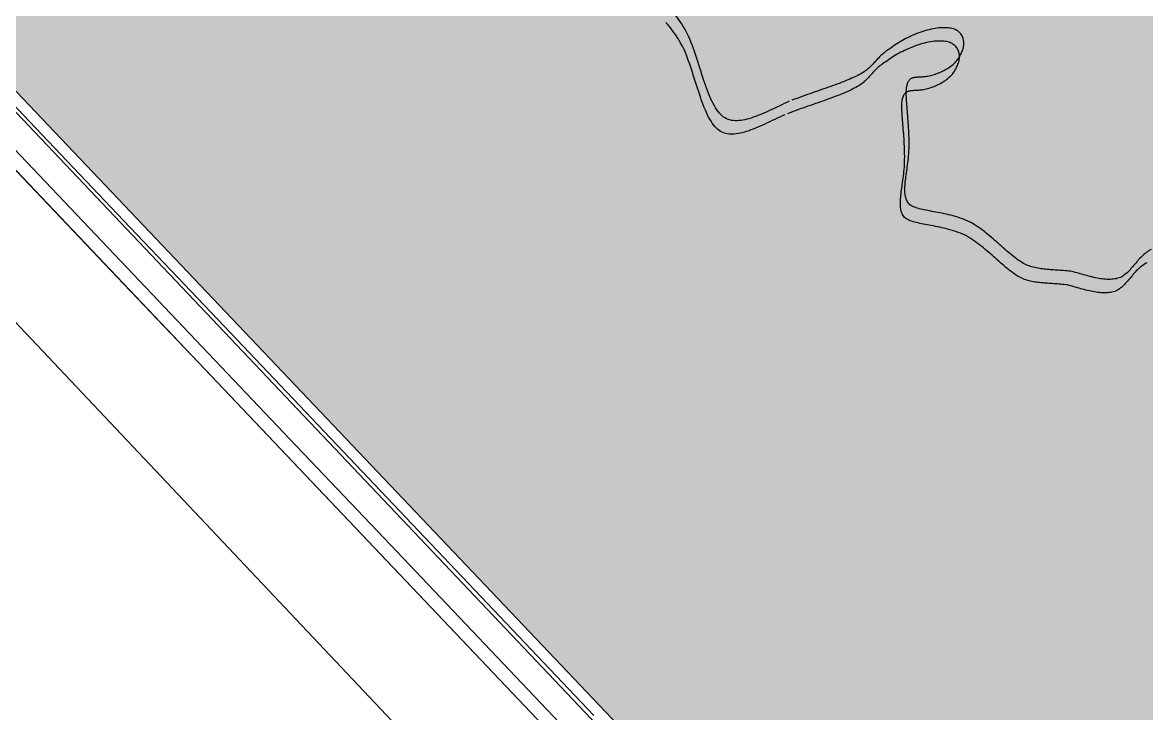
# Model space of a CAD drawing. Header units: metres. Extents: x 507649 to 508899, y 6966965 to 6967377.
# Drawn here: x 507813.553 to 507817.67, y 6967129.763 to 6967132.293 of the extents above; entities that cross this region are included whole.
import ezdxf

# ---------------------------------------------------------------- set-up
doc = ezdxf.new("R2010")
doc.units = ezdxf.units.M
doc.layers.add('_PROP-BDY', color=6, linetype='Continuous', plot=False)
doc.layers.add('A-FLOR', color=252, linetype='Continuous', lineweight=5)
for name, color, linetype in [('C_TEXT_2.5', 7, 'Continuous'), ('EWS_BATTER TOP', 30, 'EARTHWORKS_Batter Ticks 1'), ('HATCH_PAVEMENT_CARPARK', 254, 'Continuous'), ('KRB_LIP', 6, 'Continuous'), ('mga2020VEG_TREE', 252, 'Continuous'), ('PAV_CREST SAG', 2, 'Continuous'), ('VEG_TREE', 252, 'Continuous')]:
    doc.layers.add(name, color=color, linetype=linetype)
doc.linetypes.add('EARTHWORKS_Batter Ticks 1', pattern='A,0.5,[9,ISOCP.shx,S=1,R=0,X=0,Y=0],3,[9,ISOCP.shx,S=0.5,R=0,X=0,Y=0],2.5', length=6)

# ---------------------------------------------------------------- blocks, each defined once
blk = doc.blocks.new('XD_HATCH')
at = {"layer": 'HATCH_PAVEMENT_CARPARK'}
h = blk.add_hatch(color=256, dxfattribs=at)
h.dxf.hatch_style = 1
edge = h.paths.add_edge_path()
edge.add_arc((507820.0035, 6967266.0846), 90.9846, 212.490454, 214.433145, ccw=False)
edge.add_line((507743.2597, 6967217.2114), (507739.3975, 6967223.5857))
edge.add_line((507739.3975, 6967223.5857), (507735.7937, 6967229.354))
edge.add_arc((507741.7347, 6967233.0626), 7.0035, 130.40924, 211.97437, ccw=False)
edge.add_line((507737.1947, 6967238.3954), (507750.6539, 6967250.0937))
edge.add_line((507750.6539, 6967250.0937), (507741.05, 6967244.0422))
edge.add_line((507741.05, 6967244.0422), (507736.8872, 6967241.4878))
edge.add_line((507736.8872, 6967241.4878), (507736.5955, 6967241.3754))
edge.add_line((507736.5955, 6967241.3754), (507734.5499, 6967240.1202))
edge.add_line((507734.5499, 6967240.1202), (507731.321, 6967238.1196))
edge.add_line((507731.321, 6967238.1196), (507725.6413, 6967234.6538))
edge.add_line((507725.6413, 6967234.6538), (507731.0427, 6967225.6365))
edge.add_line((507731.0427, 6967225.6365), (507734.3137, 6967220.4063))
edge.add_line((507734.3137, 6967220.4063), (507740.7105, 6967210.5555))
edge.add_arc((507792.0178, 6967243.4686), 60.9567, 212.679784, 223.004185)
edge.add_line((507747.4399, 6967201.893), (507760.8169, 6967187.5416))
edge.add_line((507760.8169, 6967187.5416), (507809.4494, 6967136.3338))
edge.add_line((507809.4494, 6967136.3338), (507818.1024, 6967127.2285))
edge.add_line((507818.1024, 6967127.2285), (507823.8522, 6967121.3778))
edge.add_line((507823.8522, 6967121.3778), (507824.4916, 6967120.7445))
edge.add_arc((508006.4469, 6967303.1514), 257.6432, 225.071025, 227.49079)
edge.add_line((507832.3552, 6967113.225), (507846.2318, 6967101.0676))
edge.add_line((507846.2318, 6967101.0676), (507853.4009, 6967095.2875))
edge.add_line((507853.4009, 6967095.2875), (507861.2594, 6967089.1032))
edge.add_line((507861.2594, 6967089.1032), (507875.8925, 6967078.0403))
edge.add_line((507875.8925, 6967078.0403), (507894.9956, 6967066.1051))
edge.add_line((507894.9956, 6967066.1051), (507898.306, 6967064.4219))
edge.add_arc((507903.2585, 6967076.4416), 13, 247.60702, 320.57814)
edge.add_line((507913.3009, 6967068.1863), (507923.2089, 6967080.3814))
edge.add_line((507923.2089, 6967080.3814), (507928.8841, 6967087.3665))
edge.add_line((507928.8841, 6967087.3665), (507934.5029, 6967094.2847))
edge.add_arc((507925.5996, 6967101.3044), 11.3378, 321.74663, 356.9562)
edge.add_arc((507925.0507, 6967101.3012), 11.8858, 357.1121, 390.65111)
edge.add_line((507935.2759, 6967107.3607), (507928.3545, 6967118.4191))
edge.add_arc((507932.5928, 6967121.0718), 5, 172.2504, 212.042, ccw=False)
edge.add_line((507927.6385, 6967121.746), (507927.9054, 6967123.707))
edge.add_line((507927.9054, 6967123.707), (507927.9054, 6967123.707))
edge.add_line((507927.9054, 6967123.707), (507928.2223, 6967126.0364))
edge.add_line((507928.2223, 6967126.0364), (507922.15, 6967126.731))
edge.add_line((507922.15, 6967126.731), (507921.9819, 6967124.7702))
edge.add_line((507921.9819, 6967124.7702), (507922.0083, 6967120.8889))
edge.add_arc((507933.6526, 6967120.7537), 11.6451, 179.33463, 190.50577)
edge.add_arc((507935.1814, 6967121.1154), 13.2144, 190.83947, 200.68044)
edge.add_arc((507934.9068, 6967121.2344), 13.0012, 201.59832, 211.60111)
edge.add_line((507923.8334, 6967114.4217), (507928.4222, 6967107.0838))
edge.add_arc((507919.4738, 6967101.4999), 10.5477, 18.52406, 31.96507, ccw=False)
edge.add_line((507929.475, 6967104.8509), (507929.787, 6967103.6541))
edge.add_line((507929.787, 6967103.6541), (507929.9488, 6967102.4281))
edge.add_arc((507919.9728, 6967101.7351), 10, -10.20747, 3.97335, ccw=False)
edge.add_arc((507921.3095, 6967101.3189), 8.6125, 334.46201, 350.94223, ccw=False)
edge.add_line((507929.0805, 6967097.606), (507928.5012, 6967096.5133))
edge.add_line((507928.5012, 6967096.5133), (507927.7914, 6967095.5006))
edge.add_line((507927.7914, 6967095.5006), (507924.2563, 6967091.1658))
edge.add_line((507924.2563, 6967091.1658), (507918.5679, 6967084.1905))
edge.add_line((507918.5679, 6967084.1905), (507911.5805, 6967075.6137))
edge.add_line((507911.5805, 6967075.6137), (507910.6446, 6967074.5407))
edge.add_line((507910.6446, 6967074.5407), (507910.1306, 6967074.0475))
edge.add_line((507910.1306, 6967074.0475), (507909.8625, 6967073.8129))
edge.add_line((507909.8625, 6967073.8129), (507909.5875, 6967073.5866))
edge.add_line((507909.5875, 6967073.5866), (507909.3038, 6967073.3673))
edge.add_line((507909.3038, 6967073.3673), (507909.0135, 6967073.1569))
edge.add_line((507909.0135, 6967073.1569), (507908.4158, 6967072.7641))
edge.add_line((507908.4158, 6967072.7641), (507907.795, 6967072.4084))
edge.add_line((507907.795, 6967072.4084), (507907.1536, 6967072.0914))
edge.add_line((507907.1536, 6967072.0914), (507906.8254, 6967071.9475))
edge.add_line((507906.8254, 6967071.9475), (507906.4929, 6967071.8138))
edge.add_line((507906.4929, 6967071.8138), (507905.8165, 6967071.5771))
edge.add_line((507905.8165, 6967071.5771), (507905.1268, 6967071.3823))
edge.add_line((507905.1268, 6967071.3823), (507904.4291, 6967071.2084))
edge.add_line((507904.4291, 6967071.2084), (507903.0116, 6967071.0343))
edge.add_line((507903.0116, 6967071.0343), (507901.5808, 6967071.0558))
edge.add_line((507901.5808, 6967071.0558), (507900.4885, 6967071.1272))
edge.add_line((507900.4885, 6967071.1272), (507899.4095, 6967071.2923))
edge.add_line((507899.4095, 6967071.2923), (507898.9893, 6967071.3828))
edge.add_line((507898.9893, 6967071.3828), (507898.1342, 6967071.614))
edge.add_line((507898.1342, 6967071.614), (507897.2973, 6967071.9045))
edge.add_line((507897.2973, 6967071.9045), (507895.3677, 6967072.9474))
edge.add_line((507895.3677, 6967072.9474), (507879.298, 6967082.9874))
edge.add_line((507879.298, 6967082.9874), (507866.995, 6967092.2887))
edge.add_line((507866.995, 6967092.2887), (507856.5403, 6967100.4533))
edge.add_line((507856.5403, 6967100.4533), (507836.1676, 6967117.7773))
edge.add_line((507836.1676, 6967117.7773), (507828.8625, 6967124.8752))
edge.add_line((507828.8625, 6967124.8752), (507821.0371, 6967132.8454))
edge.add_line((507821.0371, 6967132.8454), (507813.741, 6967140.4571))
edge.add_line((507813.741, 6967140.4571), (507815.6575, 6967142.7613))
edge.add_line((507815.6575, 6967142.7613), (507797.0648, 6967160.6825))
edge.add_line((507797.0648, 6967160.6825), (507795.7151, 6967159.5083))
edge.add_line((507795.7151, 6967159.5083), (507754.4715, 6967202.9358))
edge.add_line((507754.4715, 6967202.9358), (507751.4594, 6967206.2682))
edge.add_arc((507819.8677, 6967266.0926), 90.8772, 214.485701, 221.170275, ccw=False)
blk = doc.blocks.new('BAC V TREE')
for p, q in [((-9.6656, -10.4714), (-9.693, -10.4407)), ((-9.6385, -10.5034), (-9.6656, -10.4714)), ((-9.6117, -10.5369), (-9.6385, -10.5034)), ((-9.5851, -10.5716), (-9.6117, -10.5369)), ((-9.5589, -10.6077), (-9.5851, -10.5716)), ((-9.533, -10.6452), (-9.5589, -10.6077)), ((-9.5076, -10.684), (-9.533, -10.6452)), ((-9.4827, -10.7241), (-9.5076, -10.684)), ((-9.4582, -10.7655), (-9.4827, -10.7241)), ((-9.4343, -10.8083), (-9.4582, -10.7655)), ((-5.2738, -10.7724), (-5.3076, -10.7795)), ((-5.2404, -10.7663), (-5.2738, -10.7724)), ((-5.2073, -10.7614), (-5.2404, -10.7663)), ((-5.1747, -10.7576), (-5.2073, -10.7614)), ((-5.1426, -10.7549), (-5.1747, -10.7576)), ((-5.1111, -10.7535), (-5.1426, -10.7549)), ((-5.0802, -10.7535), (-5.1111, -10.7535)), ((-5.0501, -10.7547), (-5.0802, -10.7535)), ((-5.0208, -10.7574), (-5.0501, -10.7547)), ((-4.9962, -10.7595), (-5.0208, -10.7574)), ((-4.9728, -10.7629), (-4.9962, -10.7595)), ((-4.9506, -10.7677), (-4.9728, -10.7629)), ((-4.9297, -10.7736), (-4.9506, -10.7677)), ((-4.91, -10.7807), (-4.9297, -10.7736)), ((-9.411, -10.8524), (-9.4343, -10.8083)), ((-9.3883, -10.8978), (-9.411, -10.8524)), ((-9.3662, -10.9446), (-9.3883, -10.8978)), ((-9.3473, -10.9923), (-9.3662, -10.9446)), ((-5.7708, -10.9585), (-5.8003, -10.975)), ((-5.7405, -10.9424), (-5.7708, -10.9585)), ((-5.7094, -10.9265), (-5.7405, -10.9424)), ((-5.6778, -10.911), (-5.7094, -10.9265)), ((-5.6455, -10.896), (-5.6778, -10.911)), ((-5.6128, -10.8814), (-5.6455, -10.896)), ((-5.5796, -10.8673), (-5.6128, -10.8814)), ((-5.5461, -10.8538), (-5.5796, -10.8673)), ((-5.5123, -10.8409), (-5.5461, -10.8538)), ((-5.4783, -10.8286), (-5.5123, -10.8409)), ((-5.4441, -10.8172), (-5.4783, -10.8286)), ((-5.4099, -10.8064), (-5.4441, -10.8172)), ((-5.3757, -10.7966), (-5.4099, -10.8064)), ((-5.3416, -10.7876), (-5.3757, -10.7966)), ((-5.3076, -10.7795), (-5.3416, -10.7876)), ((-4.8915, -10.789), (-4.91, -10.7807)), ((-4.8742, -10.7983), (-4.8915, -10.789)), ((-4.8581, -10.8086), (-4.8742, -10.7983)), ((-4.8432, -10.8199), (-4.8581, -10.8086)), ((-4.8295, -10.8321), (-4.8432, -10.8199)), ((-4.8169, -10.8451), (-4.8295, -10.8321)), ((-4.8056, -10.859), (-4.8169, -10.8451)), ((-4.7954, -10.8735), (-4.8056, -10.859)), ((-4.7864, -10.8888), (-4.7954, -10.8735)), ((-4.7785, -10.9046), (-4.7864, -10.8888)), ((-4.7718, -10.9211), (-4.7785, -10.9046)), ((-4.7663, -10.938), (-4.7718, -10.9211)), ((-4.7619, -10.9555), (-4.7663, -10.938)), ((-4.7586, -10.9733), (-4.7619, -10.9555)), ((-9.3288, -11.0408), (-9.3473, -10.9923)), ((-9.3108, -11.09), (-9.3288, -11.0408)), ((-9.2933, -11.1397), (-9.3108, -11.09)), ((-9.2761, -11.1899), (-9.2933, -11.1397)), ((-6.0673, -11.1512), (-6.0863, -11.1656)), ((-6.0472, -11.1367), (-6.0673, -11.1512)), ((-6.0257, -11.1222), (-6.0472, -11.1367)), ((-6.0029, -11.1075), (-6.0257, -11.1222)), ((-5.9786, -11.0928), (-6.0029, -11.1075)), ((-5.9566, -11.076), (-5.9786, -11.0928)), ((-5.9334, -11.0591), (-5.9566, -11.076)), ((-5.9089, -11.0422), (-5.9334, -11.0591)), ((-5.8833, -11.0252), (-5.9089, -11.0422)), ((-5.8566, -11.0084), (-5.8833, -11.0252)), ((-5.8289, -10.9916), (-5.8566, -11.0084)), ((-5.8003, -10.975), (-5.8289, -10.9916)), ((-4.7879, -11.1623), (-4.78, -11.1434)), ((-4.78, -11.1434), (-4.7732, -11.1243)), ((-4.7732, -11.1243), (-4.7675, -11.1051)), ((-4.7675, -11.1051), (-4.7628, -11.086)), ((-4.7628, -11.086), (-4.7593, -11.0668)), ((-4.7593, -11.0668), (-4.757, -11.0477)), ((-4.7565, -10.9915), (-4.7586, -10.9733)), ((-4.757, -11.0477), (-4.7557, -11.0288)), ((-4.7555, -11.01), (-4.7565, -10.9915)), ((-4.7557, -11.0288), (-4.7555, -11.01)), ((-9.2592, -11.2404), (-9.2761, -11.1899)), ((-9.2426, -11.2911), (-9.2592, -11.2404)), ((-9.2263, -11.3418), (-9.2426, -11.2911)), ((-9.2101, -11.3926), (-9.2263, -11.3418)), ((-6.2555, -11.3326), (-6.2676, -11.3462)), ((-6.2435, -11.319), (-6.2555, -11.3326)), ((-6.2314, -11.3054), (-6.2435, -11.319)), ((-6.2191, -11.2917), (-6.2314, -11.3054)), ((-6.2066, -11.2779), (-6.2191, -11.2917)), ((-6.1938, -11.2641), (-6.2066, -11.2779)), ((-6.1805, -11.2503), (-6.1938, -11.2641)), ((-6.1667, -11.2363), (-6.1805, -11.2503)), ((-6.1522, -11.2223), (-6.1667, -11.2363)), ((-6.1371, -11.2083), (-6.1522, -11.2223)), ((-6.1211, -11.1941), (-6.1371, -11.2083)), ((-6.1042, -11.1799), (-6.1211, -11.1941)), ((-6.0863, -11.1656), (-6.1042, -11.1799)), ((-4.9198, -11.3568), (-4.9036, -11.3411)), ((-4.9036, -11.3411), (-4.8882, -11.325)), ((-4.8882, -11.325), (-4.8736, -11.3084)), ((-4.8736, -11.3084), (-4.8599, -11.2914)), ((-4.8599, -11.2914), (-4.8472, -11.2739)), ((-4.8472, -11.2739), (-4.8355, -11.256)), ((-4.8355, -11.256), (-4.8249, -11.2376)), ((-4.8249, -11.2376), (-4.8153, -11.2188)), ((-4.8153, -11.2188), (-4.8069, -11.1996)), ((-4.8069, -11.1996), (-4.7968, -11.1811)), ((-4.7968, -11.1811), (-4.7879, -11.1623)), ((-9.194, -11.4431), (-9.2101, -11.3926)), ((-9.178, -11.4934), (-9.194, -11.4431)), ((-9.1621, -11.5433), (-9.178, -11.4934)), ((-6.4965, -11.534), (-6.5236, -11.5483)), ((-6.4706, -11.5195), (-6.4965, -11.534)), ((-6.4495, -11.5063), (-6.4706, -11.5195)), ((-6.4296, -11.4931), (-6.4495, -11.5063)), ((-6.411, -11.4798), (-6.4296, -11.4931)), ((-6.3934, -11.4666), (-6.411, -11.4798)), ((-6.3767, -11.4533), (-6.3934, -11.4666)), ((-6.361, -11.44), (-6.3767, -11.4533)), ((-6.3461, -11.4267), (-6.361, -11.44)), ((-6.3318, -11.4133), (-6.3461, -11.4267)), ((-6.3181, -11.4), (-6.3318, -11.4133)), ((-6.305, -11.3866), (-6.3181, -11.4)), ((-6.2922, -11.3731), (-6.305, -11.3866)), ((-6.2798, -11.3597), (-6.2922, -11.3731)), ((-6.2676, -11.3462), (-6.2798, -11.3597)), ((-5.2499, -11.5389), (-5.2273, -11.5315)), ((-5.2273, -11.5315), (-5.2048, -11.5236)), ((-5.2048, -11.5236), (-5.1823, -11.5151)), ((-5.1823, -11.5151), (-5.16, -11.506)), ((-5.16, -11.506), (-5.1378, -11.4964)), ((-5.1378, -11.4964), (-5.1159, -11.4863)), ((-5.1159, -11.4863), (-5.0942, -11.4756)), ((-5.0942, -11.4756), (-5.0729, -11.4645)), ((-5.0729, -11.4645), (-5.0519, -11.4528)), ((-5.0519, -11.4528), (-5.0314, -11.4405)), ((-5.0314, -11.4405), (-5.0114, -11.4278)), ((-5.0114, -11.4278), (-4.9918, -11.4146)), ((-4.9918, -11.4146), (-4.9728, -11.4009)), ((-4.9728, -11.4009), (-4.9545, -11.3866)), ((-4.9545, -11.3866), (-4.9368, -11.3719)), ((-4.9368, -11.3719), (-4.9198, -11.3568)), ((-9.1461, -11.5927), (-9.1621, -11.5433)), ((-9.13, -11.6414), (-9.1461, -11.5927)), ((-9.1138, -11.6894), (-9.13, -11.6414)), ((-9.0975, -11.7365), (-9.1138, -11.6894)), ((-6.9313, -11.7186), (-6.9706, -11.7329)), ((-6.8926, -11.7043), (-6.9313, -11.7186)), ((-6.8546, -11.6901), (-6.8926, -11.7043)), ((-6.8174, -11.676), (-6.8546, -11.6901)), ((-6.781, -11.6618), (-6.8174, -11.676)), ((-6.7453, -11.6477), (-6.781, -11.6618)), ((-6.7106, -11.6336), (-6.7453, -11.6477)), ((-6.6769, -11.6194), (-6.7106, -11.6336)), ((-6.6441, -11.6053), (-6.6769, -11.6194)), ((-6.6123, -11.5911), (-6.6441, -11.6053)), ((-6.5816, -11.5769), (-6.6123, -11.5911)), ((-6.552, -11.5626), (-6.5816, -11.5769)), ((-6.5236, -11.5483), (-6.552, -11.5626)), ((-5.7118, -11.725), (-5.7072, -11.7074)), ((-5.7072, -11.7074), (-5.7022, -11.6914)), ((-5.7022, -11.6914), (-5.6968, -11.6768)), ((-5.6968, -11.6768), (-5.6909, -11.6637)), ((-5.6909, -11.6637), (-5.6846, -11.6518)), ((-5.6846, -11.6518), (-5.6779, -11.6413)), ((-5.6779, -11.6413), (-5.6707, -11.6319)), ((-5.6707, -11.6319), (-5.663, -11.6236)), ((-5.663, -11.6236), (-5.6549, -11.6163)), ((-5.6549, -11.6163), (-5.6463, -11.61)), ((-5.6463, -11.61), (-5.6372, -11.6045)), ((-5.6372, -11.6045), (-5.6276, -11.5999)), ((-5.6276, -11.5999), (-5.6176, -11.5959)), ((-5.6176, -11.5959), (-5.607, -11.5927)), ((-5.607, -11.5927), (-5.5959, -11.59)), ((-5.5959, -11.59), (-5.5843, -11.5878)), ((-5.5843, -11.5878), (-5.5722, -11.586)), ((-5.5722, -11.586), (-5.5596, -11.5846)), ((-5.5596, -11.5846), (-5.5464, -11.5835)), ((-5.5464, -11.5835), (-5.5327, -11.5826)), ((-5.5327, -11.5826), (-5.5184, -11.5818)), ((-5.5184, -11.5818), (-5.5036, -11.581)), ((-5.5036, -11.581), (-5.4882, -11.5803)), ((-5.4882, -11.5803), (-5.4723, -11.5794)), ((-5.4723, -11.5794), (-5.4557, -11.5784)), ((-5.4557, -11.5784), (-5.4386, -11.5771)), ((-5.4386, -11.5771), (-5.4209, -11.5755)), ((-5.4209, -11.5755), (-5.4026, -11.5735)), ((-5.4026, -11.5735), (-5.3836, -11.5711)), ((-5.3836, -11.5711), (-5.3618, -11.5672)), ((-5.3618, -11.5672), (-5.3398, -11.5627)), ((-5.3398, -11.5627), (-5.3175, -11.5576)), ((-5.3175, -11.5576), (-5.2951, -11.5519)), ((-5.2951, -11.5519), (-5.2725, -11.5457)), ((-5.2725, -11.5457), (-5.2499, -11.5389)), ((-9.0809, -11.7826), (-9.0975, -11.7365)), ((-9.064, -11.8276), (-9.0809, -11.7826)), ((-9.0469, -11.8714), (-9.064, -11.8276)), ((-9.0293, -11.9138), (-9.0469, -11.8714)), ((-7.4759, -11.9111), (-7.5193, -11.9268)), ((-7.4325, -11.8956), (-7.4759, -11.9111)), ((-7.3891, -11.8802), (-7.4325, -11.8956)), ((-7.3459, -11.8649), (-7.3891, -11.8802)), ((-7.3029, -11.8498), (-7.3459, -11.8649)), ((-7.2601, -11.8349), (-7.3029, -11.8498)), ((-7.2175, -11.82), (-7.2601, -11.8349)), ((-7.1753, -11.8053), (-7.2175, -11.82)), ((-7.1335, -11.7906), (-7.1753, -11.8053)), ((-7.092, -11.7761), (-7.1335, -11.7906)), ((-7.051, -11.7616), (-7.092, -11.7761)), ((-7.0105, -11.7472), (-7.051, -11.7616)), ((-6.9706, -11.7329), (-7.0105, -11.7472)), ((-5.7242, -11.8631), (-5.7241, -11.8364)), ((-5.7237, -11.8912), (-5.7242, -11.8631)), ((-5.7241, -11.8364), (-5.7233, -11.8111)), ((-5.7228, -11.9206), (-5.7237, -11.8912)), ((-5.7233, -11.8111), (-5.7219, -11.7874)), ((-5.7219, -11.7874), (-5.7198, -11.7651)), ((-5.7198, -11.7651), (-5.716, -11.7442)), ((-5.716, -11.7442), (-5.7118, -11.725)), ((-9.0113, -11.9547), (-9.0293, -11.9138)), ((-8.9929, -11.9941), (-9.0113, -11.9547)), ((-8.974, -12.0317), (-8.9929, -11.9941)), ((-8.9544, -12.0675), (-8.974, -12.0317)), ((-8.9343, -12.1014), (-8.9544, -12.0675)), ((-7.9043, -12.0913), (-7.9458, -12.1109)), ((-7.8625, -12.0714), (-7.9043, -12.0913)), ((-7.8204, -12.0514), (-7.8625, -12.0714)), ((-7.778, -12.0314), (-7.8204, -12.0514)), ((-7.7353, -12.0113), (-7.778, -12.0314)), ((-7.6924, -11.9914), (-7.7353, -12.0113)), ((-7.6061, -11.9587), (-7.6494, -11.9749)), ((-7.5627, -11.9427), (-7.6061, -11.9587)), ((-7.5193, -11.9268), (-7.5627, -11.9427)), ((-5.7214, -11.9512), (-5.7228, -11.9206)), ((-5.7195, -11.983), (-5.7214, -11.9512)), ((-5.7173, -12.016), (-5.7195, -11.983)), ((-5.7149, -12.05), (-5.7173, -12.016)), ((-5.7121, -12.0851), (-5.7149, -12.05)), ((-5.7092, -12.1211), (-5.7121, -12.0851)), ((-8.9135, -12.1331), (-8.9343, -12.1014)), ((-8.892, -12.1627), (-8.9135, -12.1331)), ((-8.8697, -12.19), (-8.892, -12.1627)), ((-8.8465, -12.2149), (-8.8697, -12.19)), ((-8.8226, -12.2372), (-8.8465, -12.2149)), ((-8.7977, -12.2568), (-8.8226, -12.2372)), ((-8.773, -12.2728), (-8.7977, -12.2568)), ((-8.7473, -12.2862), (-8.773, -12.2728)), ((-8.7207, -12.2972), (-8.7473, -12.2862)), ((-8.3723, -12.2845), (-8.4078, -12.2942)), ((-8.3363, -12.2736), (-8.3723, -12.2845)), ((-8.2996, -12.2614), (-8.3363, -12.2736)), ((-8.2623, -12.2481), (-8.2996, -12.2614)), ((-8.2244, -12.2337), (-8.2623, -12.2481)), ((-8.1861, -12.2183), (-8.2244, -12.2337)), ((-8.1472, -12.2021), (-8.1861, -12.2183)), ((-8.1078, -12.1851), (-8.1472, -12.2021)), ((-8.0679, -12.1674), (-8.1078, -12.1851)), ((-8.0276, -12.149), (-8.0679, -12.1674)), ((-7.9869, -12.1302), (-8.0276, -12.149)), ((-7.9458, -12.1109), (-7.9869, -12.1302)), ((-5.7061, -12.1581), (-5.7092, -12.1211)), ((-5.7029, -12.1958), (-5.7061, -12.1581)), ((-5.6997, -12.2344), (-5.7029, -12.1958)), ((-5.6965, -12.2737), (-5.6997, -12.2344)), ((-5.6933, -12.3137), (-5.6965, -12.2737)), ((-8.6932, -12.3058), (-8.7207, -12.2972)), ((-8.6648, -12.3123), (-8.6932, -12.3058)), ((-8.6354, -12.3166), (-8.6648, -12.3123)), ((-8.6053, -12.3188), (-8.6354, -12.3166)), ((-8.5743, -12.3191), (-8.6053, -12.3188)), ((-8.5425, -12.3175), (-8.5743, -12.3191)), ((-8.5099, -12.3141), (-8.5425, -12.3175)), ((-8.4765, -12.309), (-8.5099, -12.3141)), ((-8.4425, -12.3023), (-8.4765, -12.309)), ((-8.4078, -12.2942), (-8.4425, -12.3023)), ((-5.6903, -12.3543), (-5.6933, -12.3137)), ((-5.6874, -12.3955), (-5.6903, -12.3543)), ((-5.6848, -12.4372), (-5.6874, -12.3955)), ((-5.6824, -12.4793), (-5.6848, -12.4372)), ((-5.6804, -12.5218), (-5.6824, -12.4793)), ((-5.6787, -12.5647), (-5.6804, -12.5218)), ((-5.6774, -12.6078), (-5.6787, -12.5647)), ((-5.6767, -12.6511), (-5.6774, -12.6078)), ((-5.6764, -12.6947), (-5.6767, -12.6511)), ((-5.6819, -12.8691), (-5.6795, -12.8256)), ((-5.6795, -12.8256), (-5.6778, -12.7819)), ((-5.6778, -12.7819), (-5.6768, -12.7383)), ((-5.6768, -12.7383), (-5.6764, -12.6947)), ((-5.702, -13.0615), (-5.6975, -13.0255)), ((-5.6975, -13.0255), (-5.6931, -12.9887)), ((-5.6931, -12.9887), (-5.689, -12.951)), ((-5.689, -12.951), (-5.6851, -12.9126)), ((-5.6851, -12.9126), (-5.6819, -12.8691)), ((-5.7294, -13.2604), (-5.7251, -13.2292)), ((-5.7251, -13.2292), (-5.7207, -13.1973)), ((-5.7207, -13.1973), (-5.7161, -13.1646)), ((-5.7161, -13.1646), (-5.7114, -13.131)), ((-5.7114, -13.131), (-5.7067, -13.0966)), ((-5.7067, -13.0966), (-5.702, -13.0615)), ((-5.7474, -13.4304), (-5.7456, -13.4041)), ((-5.7456, -13.4041), (-5.7433, -13.3769)), ((-5.7433, -13.3769), (-5.7404, -13.349)), ((-5.7404, -13.349), (-5.7371, -13.3202)), ((-5.7371, -13.3202), (-5.7334, -13.2907)), ((-5.7334, -13.2907), (-5.7294, -13.2604)), ((-5.749, -13.4808), (-5.7485, -13.456)), ((-5.7487, -13.5048), (-5.749, -13.4808)), ((-5.7476, -13.528), (-5.7487, -13.5048)), ((-5.7485, -13.456), (-5.7474, -13.4304)), ((-5.7456, -13.5505), (-5.7476, -13.528)), ((-5.7427, -13.5722), (-5.7456, -13.5505)), ((-5.7388, -13.5931), (-5.7427, -13.5722)), ((-5.7339, -13.6132), (-5.7388, -13.5931)), ((-5.7278, -13.6326), (-5.7339, -13.6132)), ((-5.7205, -13.6512), (-5.7278, -13.6326)), ((-5.712, -13.669), (-5.7205, -13.6512)), ((-5.7022, -13.6861), (-5.712, -13.669)), ((-5.691, -13.7024), (-5.7022, -13.6861)), ((-5.6784, -13.7179), (-5.691, -13.7024)), ((-5.6644, -13.7327), (-5.6784, -13.7179)), ((-5.6457, -13.7445), (-5.6644, -13.7327)), ((-5.6257, -13.7554), (-5.6457, -13.7445)), ((-5.6044, -13.7654), (-5.6257, -13.7554)), ((-5.5818, -13.7748), (-5.6044, -13.7654)), ((-5.558, -13.7834), (-5.5818, -13.7748)), ((-5.533, -13.7915), (-5.558, -13.7834)), ((-5.5069, -13.7991), (-5.533, -13.7915)), ((-5.4797, -13.8062), (-5.5069, -13.7991)), ((-5.4515, -13.813), (-5.4797, -13.8062)), ((-5.4223, -13.8194), (-5.4515, -13.813)), ((-5.3921, -13.8257), (-5.4223, -13.8194)), ((-5.3611, -13.8318), (-5.3921, -13.8257)), ((-5.3292, -13.8378), (-5.3611, -13.8318)), ((-5.2965, -13.8439), (-5.3292, -13.8378)), ((-5.263, -13.85), (-5.2965, -13.8439)), ((-5.2288, -13.8563), (-5.263, -13.85)), ((-5.1939, -13.8628), (-5.2288, -13.8563)), ((-5.1584, -13.8696), (-5.1939, -13.8628)), ((-5.1224, -13.8768), (-5.1584, -13.8696)), ((-5.0858, -13.8844), (-5.1224, -13.8768)), ((-5.0487, -13.8926), (-5.0858, -13.8844)), ((-5.0111, -13.9013), (-5.0487, -13.8926)), ((-4.9732, -13.9107), (-5.0111, -13.9013)), ((-4.9349, -13.9209), (-4.9732, -13.9107)), ((-4.8963, -13.9319), (-4.9349, -13.9209)), ((-4.8575, -13.9438), (-4.8963, -13.9319)), ((-4.8184, -13.9566), (-4.8575, -13.9438)), ((-4.7792, -13.9706), (-4.8184, -13.9566)), ((-4.7399, -13.9856), (-4.7792, -13.9706)), ((-4.7004, -14.0018), (-4.7399, -13.9856)), ((-4.661, -14.0193), (-4.7004, -14.0018)), ((-4.6285, -14.0373), (-4.661, -14.0193)), ((-4.5964, -14.0562), (-4.6285, -14.0373)), ((-4.5647, -14.076), (-4.5964, -14.0562)), ((-4.5333, -14.0965), (-4.5647, -14.076)), ((-4.5022, -14.1178), (-4.5333, -14.0965)), ((-4.4715, -14.1397), (-4.5022, -14.1178)), ((-4.441, -14.1623), (-4.4715, -14.1397)), ((-4.4108, -14.1853), (-4.441, -14.1623)), ((-4.3809, -14.2089), (-4.4108, -14.1853)), ((-4.3512, -14.2328), (-4.3809, -14.2089)), ((-4.3218, -14.2571), (-4.3512, -14.2328)), ((-4.2925, -14.2817), (-4.3218, -14.2571)), ((-4.2635, -14.3065), (-4.2925, -14.2817)), ((-4.2346, -14.3315), (-4.2635, -14.3065)), ((-4.2059, -14.3566), (-4.2346, -14.3315)), ((-4.1773, -14.3817), (-4.2059, -14.3566)), ((-4.1488, -14.4068), (-4.1773, -14.3817)), ((-4.1204, -14.4318), (-4.1488, -14.4068)), ((-4.0922, -14.4566), (-4.1204, -14.4318)), ((-4.0639, -14.4813), (-4.0922, -14.4566)), ((-4.0358, -14.5056), (-4.0639, -14.4813)), ((-4.0077, -14.5297), (-4.0358, -14.5056)), ((-3.9796, -14.5533), (-4.0077, -14.5297)), ((-3.9515, -14.5765), (-3.9796, -14.5533)), ((-1.7068, -14.5518), (-1.7257, -14.5678)), ((-1.6873, -14.5366), (-1.7068, -14.5518)), ((-1.6671, -14.5222), (-1.6873, -14.5366)), ((-1.6463, -14.5087), (-1.6671, -14.5222)), ((-1.6248, -14.4963), (-1.6463, -14.5087)), ((-1.6025, -14.4849), (-1.6248, -14.4963)), ((-3.9234, -14.5991), (-3.9515, -14.5765)), ((-3.8952, -14.6212), (-3.9234, -14.5991)), ((-3.867, -14.6426), (-3.8952, -14.6212)), ((-3.8387, -14.6633), (-3.867, -14.6426)), ((-3.8104, -14.6832), (-3.8387, -14.6633)), ((-3.7819, -14.7023), (-3.8104, -14.6832)), ((-3.7534, -14.7205), (-3.7819, -14.7023)), ((-3.7299, -14.7322), (-3.7534, -14.7205)), ((-3.7062, -14.743), (-3.7299, -14.7322)), ((-3.6824, -14.7529), (-3.7062, -14.743)), ((-1.8789, -14.7325), (-1.8949, -14.7515)), ((-1.8628, -14.7133), (-1.8789, -14.7325)), ((-1.8466, -14.6942), (-1.8628, -14.7133)), ((-1.8303, -14.6752), (-1.8466, -14.6942)), ((-1.8137, -14.6564), (-1.8303, -14.6752)), ((-1.7968, -14.6378), (-1.8137, -14.6564)), ((-1.7797, -14.6196), (-1.7968, -14.6378)), ((-1.7621, -14.6018), (-1.7797, -14.6196)), ((-1.7442, -14.5845), (-1.7621, -14.6018)), ((-1.7257, -14.5678), (-1.7442, -14.5845)), ((-3.6583, -14.762), (-3.6824, -14.7529)), ((-3.634, -14.7702), (-3.6583, -14.762)), ((-3.6096, -14.7777), (-3.634, -14.7702)), ((-3.5849, -14.7845), (-3.6096, -14.7777)), ((-3.5601, -14.7906), (-3.5849, -14.7845)), ((-3.535, -14.7961), (-3.5601, -14.7906)), ((-3.5098, -14.8011), (-3.535, -14.7961)), ((-3.4844, -14.8055), (-3.5098, -14.8011)), ((-3.4588, -14.8094), (-3.4844, -14.8055)), ((-3.433, -14.8129), (-3.4588, -14.8094)), ((-3.407, -14.8161), (-3.433, -14.8129)), ((-3.3808, -14.8189), (-3.407, -14.8161)), ((-3.3545, -14.8214), (-3.3808, -14.8189)), ((-3.3279, -14.8236), (-3.3545, -14.8214)), ((-3.3012, -14.8257), (-3.3279, -14.8236)), ((-3.2744, -14.8276), (-3.3012, -14.8257)), ((-3.2473, -14.8294), (-3.2744, -14.8276)), ((-3.2201, -14.8312), (-3.2473, -14.8294)), ((-3.1927, -14.8329), (-3.2201, -14.8312)), ((-3.1651, -14.8347), (-3.1927, -14.8329)), ((-3.1373, -14.8365), (-3.1651, -14.8347)), ((-3.1094, -14.8385), (-3.1373, -14.8365)), ((-3.0814, -14.8407), (-3.1094, -14.8385)), ((-3.0531, -14.843), (-3.0814, -14.8407)), ((-3.0247, -14.8457), (-3.0531, -14.843)), ((-2.9962, -14.8486), (-3.0247, -14.8457)), ((-2.9674, -14.852), (-2.9962, -14.8486)), ((-2.9386, -14.8557), (-2.9674, -14.852)), ((-2.9115, -14.8629), (-2.9386, -14.8557)), ((-2.8841, -14.8703), (-2.9115, -14.8629)), ((-2.8565, -14.878), (-2.8841, -14.8703)), ((-2.8285, -14.8859), (-2.8565, -14.878)), ((-2.8003, -14.8938), (-2.8285, -14.8859)), ((-2.7719, -14.9019), (-2.8003, -14.8938)), ((-2.7433, -14.9099), (-2.7719, -14.9019)), ((-2.7146, -14.9179), (-2.7433, -14.9099)), ((-2.6858, -14.9257), (-2.7146, -14.9179)), ((-2.657, -14.9333), (-2.6858, -14.9257)), ((-2.6281, -14.9407), (-2.657, -14.9333)), ((-2.08, -14.9325), (-2.099, -14.9442)), ((-2.0616, -14.9197), (-2.08, -14.9325)), ((-2.0436, -14.906), (-2.0616, -14.9197)), ((-2.0261, -14.8913), (-2.0436, -14.906)), ((-2.0089, -14.8759), (-2.0261, -14.8913)), ((-1.992, -14.8596), (-2.0089, -14.8759)), ((-1.9754, -14.8428), (-1.992, -14.8596)), ((-1.9591, -14.8253), (-1.9754, -14.8428)), ((-1.9429, -14.8074), (-1.9591, -14.8253)), ((-1.9268, -14.7891), (-1.9429, -14.8074)), ((-1.9108, -14.7704), (-1.9268, -14.7891)), ((-1.8949, -14.7515), (-1.9108, -14.7704)), ((-2.5992, -14.9478), (-2.6281, -14.9407)), ((-2.5704, -14.9545), (-2.5992, -14.9478)), ((-2.5416, -14.9608), (-2.5704, -14.9545)), ((-2.513, -14.9666), (-2.5416, -14.9608)), ((-2.4845, -14.9719), (-2.513, -14.9666)), ((-2.4562, -14.9765), (-2.4845, -14.9719)), ((-2.4281, -14.9805), (-2.4562, -14.9765)), ((-2.4003, -14.9838), (-2.4281, -14.9805)), ((-2.3727, -14.9862), (-2.4003, -14.9838)), ((-2.3455, -14.9879), (-2.3727, -14.9862)), ((-2.3187, -14.9886), (-2.3455, -14.9879)), ((-2.2922, -14.9883), (-2.3187, -14.9886)), ((-2.2662, -14.987), (-2.2922, -14.9883)), ((-2.2406, -14.9846), (-2.2662, -14.987)), ((-2.2156, -14.9811), (-2.2406, -14.9846)), ((-2.191, -14.9764), (-2.2156, -14.9811)), ((-2.1671, -14.9704), (-2.191, -14.9764)), ((-2.1437, -14.9631), (-2.1671, -14.9704)), ((-2.121, -14.9543), (-2.1437, -14.9631)), ((-2.099, -14.9442), (-2.121, -14.9543))]:
    blk.add_line(p, q)
blk = doc.blocks.new('XE_SURVEY')
at = {"layer": 'mga2020VEG_TREE', "xscale": 0.2176184297825094, "yscale": 0.2176184297825094, "zscale": 0.2176184297825094, "rotation": 0.001583333339407246}
blk.add_blockref('BAC V TREE', (507818.0354, 6967134.6138, 4.131), dxfattribs=at)
at = {"layer": 'VEG_TREE', "xscale": 0.2177084013672088, "yscale": 0.2177084013672088, "zscale": 0.2177084013672088}
blk.add_blockref('BAC V TREE', (507818.0197, 6967134.5657, 4.131), dxfattribs=at)
blk = doc.blocks.new('25027_BNP_Skygate Play-Sheet - 000101 - SITE PLAN')
at = {"layer": '_PROP-BDY'}
blk.add_line((-2260610.86, 4059443.92), (-2388364.28, 4033725.42), dxfattribs=at)
at = {"layer": 'A-FLOR'}
blk.add_line((-2365171.85, 4037844.67), (-2345366.77, 4041874.06), dxfattribs=at)
blk = doc.blocks.new('XE_ARCH')
at = {"xscale": 0.001, "yscale": 0.001, "zscale": 0.001, "rotation": 121.996}
blk.add_blockref('25027_BNP_Skygate Play-Sheet - 000101 - SITE PLAN', (509988.1258, 6971273.7702), dxfattribs=at)
blk = doc.blocks.new('XD_DESIGN BASE_1')
at = {"layer": 'EWS_BATTER TOP'}
blk.add_polyline3d([(507846.1031, 6967100.9144, 5.0863), (507832.2217, 6967113.076, 4.9941), (507824.3506, 6967120.6027, 4.9397), (507824.3506, 6967120.6027, 4.9397), (507823.7105, 6967121.2367, 4.9397), (507817.9586, 6967127.0895, 4.9853), (507809.3044, 6967136.196, 5.0481), (507802.418, 6967143.4471, 5.0981), (507791.2194, 6967155.2387, 5.0168), (507776.4707, 6967170.7684, 4.9097), (507775.851, 6967171.421, 4.9097), (507760.6712, 6967187.4046, 5.0207), (507747.2936, 6967201.7566, 5.1188), (507743.7222, 6967205.9496, 5.0859), (507740.5425, 6967210.4469, 5.0529), (507740.5425, 6967210.4469, 5.0529), (507734.1441, 6967220.3003, 4.9825), (507730.8721, 6967225.532, 4.9208), (507730.8711, 6967225.5337, 4.9208), (507725.5212, 6967234.4651, 4.5166)], dxfattribs=at)
at = {"layer": 'KRB_LIP'}
blk.add_polyline3d([(507846.2318, 6967101.0676, 4.9766), (507832.3552, 6967113.225, 4.8844), (507824.4916, 6967120.7445, 4.83), (507824.4916, 6967120.7445, 4.83), (507823.8522, 6967121.3778, 4.83), (507818.1024, 6967127.2285, 4.8756), (507809.4494, 6967136.3338, 4.9384), (507802.563, 6967143.5849, 4.9884), (507791.3644, 6967155.3764, 4.9071), (507776.6157, 6967170.9061, 4.8), (507775.996, 6967171.5587, 4.8), (507760.8169, 6967187.5416, 4.9111), (507747.4399, 6967201.893, 5.0091), (507743.8799, 6967206.0726, 4.9762), (507740.7105, 6967210.5555, 4.9432), (507740.7105, 6967210.5555, 4.9432), (507734.3137, 6967220.4063, 4.8728), (507731.0427, 6967225.6365, 4.8111), (507726.1038, 6967233.8817, 4.407), (507725.6413, 6967234.6538, 4.4069)], dxfattribs=at)
at = {"layer": 'PAV_CREST SAG'}
for points in [[(507815.6457, 6967129.7555, 5.0432), (507815.3013, 6967130.118, 5.0457), (507814.9568, 6967130.4804, 5.0482), (507814.6124, 6967130.8428, 5.0507), (507814.268, 6967131.2053, 5.0532), (507813.9235, 6967131.5677, 5.0557), (507813.5791, 6967131.9302, 5.0582), (507813.2347, 6967132.2926, 5.0607)], [(507815.6457, 6967129.7555, 5.0432), (507815.3013, 6967130.118, 5.0457), (507814.9568, 6967130.4804, 5.0482), (507814.6124, 6967130.8428, 5.0507), (507814.268, 6967131.2053, 5.0532), (507813.9235, 6967131.5677, 5.0557), (507813.5791, 6967131.9302, 5.0582), (507813.2347, 6967132.2926, 5.0607)], [(507815.566, 6967129.6797, 5.0432), (507815.2215, 6967130.0422, 5.0457), (507814.8771, 6967130.4046, 5.0482), (507814.5327, 6967130.7671, 5.0507), (507814.1882, 6967131.1295, 5.0532), (507813.8438, 6967131.4919, 5.0557), (507813.4994, 6967131.8544, 5.0582)], [(507815.566, 6967129.6797, 5.0432), (507815.2215, 6967130.0422, 5.0457), (507814.8771, 6967130.4046, 5.0482), (507814.5327, 6967130.7671, 5.0507), (507814.1882, 6967131.1295, 5.0532), (507813.8438, 6967131.4919, 5.0557), (507813.4994, 6967131.8544, 5.0582)], [(507815.6225, 6967129.5477, 5.0022), (507815.2781, 6967129.9101, 5.0047), (507814.9336, 6967130.2725, 5.0072), (507814.5892, 6967130.635, 5.0097), (507814.2448, 6967130.9974, 5.0122), (507813.9003, 6967131.3599, 5.0147), (507813.5559, 6967131.7223, 5.0172), (507813.2115, 6967132.0848, 5.0197)], [(507815.6225, 6967129.5477, 5.0022), (507815.2781, 6967129.9101, 5.0047), (507814.9336, 6967130.2725, 5.0072), (507814.5892, 6967130.635, 5.0097), (507814.2448, 6967130.9974, 5.0122), (507813.9003, 6967131.3599, 5.0147), (507813.5559, 6967131.7223, 5.0172), (507813.2115, 6967132.0848, 5.0197)]]:
    blk.add_polyline3d(points, dxfattribs=at)

msp = doc.modelspace()

# ---------------------------------------------------------------- block references
at = {"layer": 'C_TEXT_2.5'}
for name in ['XD_HATCH', 'XE_SURVEY']:
    msp.add_blockref(name, (0, 0), dxfattribs=at)

# ---------------------------------------------------------------- next in the draw order: block references
msp.add_blockref('XE_ARCH', (0, 0), dxfattribs=at)

# ---------------------------------------------------------------- next in the draw order: block references
msp.add_blockref('XD_DESIGN BASE_1', (0, 0), dxfattribs=at)

doc.saveas('drawing.dxf')
